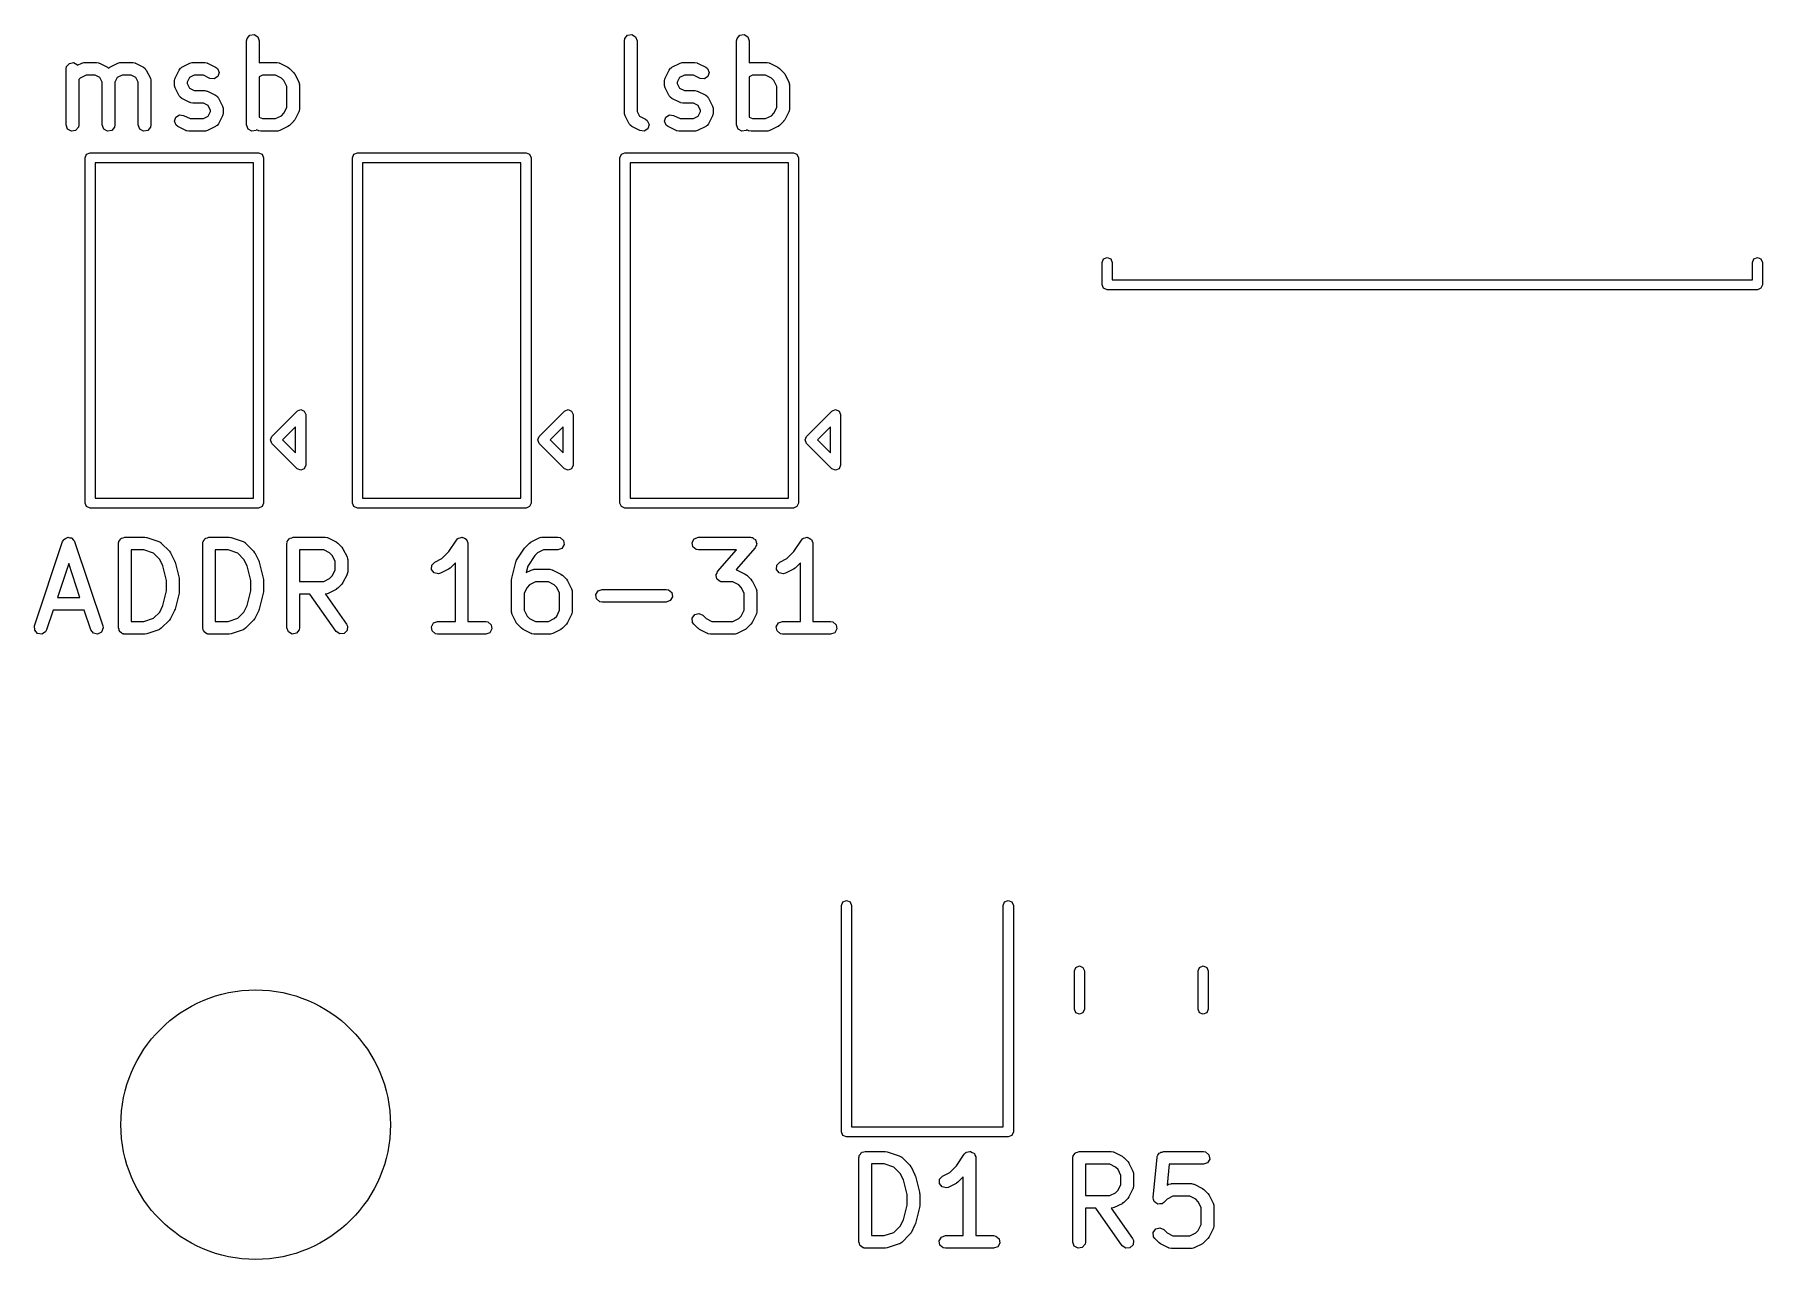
# Model space of a CAD drawing. Extents: x 123.1 to 171.8, y -132.4 to -71.4.
# Drawn here: x 123.11 to 143.62, y -132.41 to -117.87 of the extents above; entities that cross this region are included whole.
import ezdxf

# ---------------------------------------------------------------- set-up
doc = ezdxf.new("R2010")
doc.units = 0
doc.layers.add('BLACK', color=7, linetype='CONTINUOUS')

msp = doc.modelspace()

# ---------------------------------------------------------------- linework, layer by layer
at = {"layer": 'BLACK', "linetype": 'CONTINUOUS'}
for p, q in [((125.623, -117.943), (125.628, -117.918)), ((125.623, -118.943), (125.623, -117.943)), ((125.628, -117.918), (125.661, -117.878)), ((125.661, -117.878), (125.711, -117.87)), ((125.711, -117.87), (125.756, -117.895)), ((125.756, -117.895), (125.773, -117.943)), ((125.773, -117.943), (125.773, -118.206)), ((130.108, -117.943), (130.113, -117.918)), ((130.108, -118.801), (130.108, -117.943)), ((130.113, -117.918), (130.146, -117.878)), ((130.146, -117.878), (130.196, -117.87)), ((130.196, -117.87), (130.241, -117.895)), ((130.241, -117.895), (130.258, -117.943)), ((130.258, -117.943), (130.258, -118.783)), ((131.441, -117.943), (131.446, -117.918)), ((131.441, -118.943), (131.441, -117.943)), ((131.446, -117.918), (131.479, -117.878)), ((131.479, -117.878), (131.529, -117.87)), ((131.529, -117.87), (131.574, -117.895)), ((131.574, -117.895), (131.591, -117.943)), ((131.591, -117.943), (131.591, -118.206)), ((123.48, -118.277), (123.485, -118.251)), ((123.48, -118.943), (123.48, -118.277)), ((123.485, -118.251), (123.518, -118.212)), ((123.518, -118.212), (123.568, -118.203)), ((123.568, -118.203), (123.613, -118.229)), ((123.613, -118.229), (123.615, -118.234)), ((123.615, -118.234), (123.665, -118.21)), ((123.716, -118.352), (123.647, -118.386)), ((123.665, -118.21), (123.69, -118.202)), ((123.69, -118.202), (123.694, -118.203)), ((123.694, -118.203), (123.698, -118.202)), ((123.698, -118.202), (123.841, -118.202)), ((123.823, -118.352), (123.716, -118.352)), ((123.88, -118.38), (123.823, -118.352)), ((123.841, -118.202), (123.867, -118.206)), ((123.867, -118.206), (123.87, -118.209)), ((123.87, -118.209), (123.875, -118.21)), ((123.875, -118.21), (123.97, -118.257)), ((123.97, -118.257), (123.984, -118.268)), ((123.984, -118.268), (123.99, -118.265)), ((123.99, -118.265), (123.998, -118.257)), ((123.998, -118.257), (124.093, -118.21)), ((124.144, -118.352), (124.087, -118.38)), ((124.093, -118.21), (124.118, -118.202)), ((124.118, -118.202), (124.123, -118.203)), ((124.123, -118.203), (124.127, -118.202)), ((124.127, -118.202), (124.27, -118.202)), ((124.252, -118.352), (124.144, -118.352)), ((124.309, -118.38), (124.252, -118.352)), ((124.27, -118.202), (124.295, -118.206)), ((124.295, -118.206), (124.299, -118.209)), ((124.299, -118.209), (124.303, -118.21)), ((124.303, -118.21), (124.398, -118.257)), ((124.398, -118.257), (124.419, -118.273)), ((124.419, -118.273), (124.424, -118.283)), ((124.424, -118.283), (124.432, -118.291)), ((124.432, -118.291), (124.48, -118.386)), ((124.774, -118.386), (124.822, -118.291)), ((124.822, -118.291), (124.837, -118.27)), ((124.837, -118.27), (124.847, -118.265)), ((124.847, -118.265), (124.855, -118.257)), ((124.855, -118.257), (124.95, -118.21)), ((125.002, -118.352), (124.945, -118.38)), ((124.95, -118.21), (124.975, -118.202)), ((124.975, -118.202), (124.98, -118.203)), ((124.98, -118.203), (124.984, -118.202)), ((124.984, -118.202), (125.127, -118.202)), ((125.109, -118.352), (125.002, -118.352)), ((125.188, -118.391), (125.109, -118.352)), ((125.127, -118.202), (125.152, -118.206)), ((125.152, -118.206), (125.156, -118.209)), ((125.156, -118.209), (125.16, -118.21)), ((125.16, -118.21), (125.255, -118.257)), ((125.282, -118.369), (125.239, -118.397)), ((125.255, -118.257), (125.276, -118.273)), ((125.276, -118.273), (125.297, -118.32)), ((125.297, -118.32), (125.282, -118.369)), ((125.773, -118.206), (125.785, -118.202)), ((125.811, -118.352), (125.773, -118.371)), ((125.773, -118.371), (125.773, -118.849)), ((125.785, -118.202), (125.789, -118.203)), ((125.789, -118.203), (125.793, -118.202)), ((125.793, -118.202), (125.984, -118.202)), ((125.966, -118.352), (125.811, -118.352)), ((126.035, -118.386), (125.966, -118.352)), ((125.984, -118.202), (126.01, -118.206)), ((126.01, -118.206), (126.013, -118.209)), ((126.013, -118.209), (126.017, -118.21)), ((126.017, -118.21), (126.113, -118.257)), ((126.113, -118.257), (126.131, -118.271)), ((126.131, -118.271), (126.132, -118.271)), ((126.132, -118.271), (126.18, -118.319)), ((126.18, -118.319), (126.193, -118.337)), ((126.193, -118.337), (126.194, -118.338)), ((126.194, -118.338), (126.241, -118.434)), ((130.592, -118.386), (130.64, -118.291)), ((130.64, -118.291), (130.655, -118.27)), ((130.655, -118.27), (130.666, -118.265)), ((130.666, -118.265), (130.673, -118.257)), ((130.673, -118.257), (130.769, -118.21)), ((130.82, -118.352), (130.763, -118.38)), ((130.769, -118.21), (130.794, -118.202)), ((130.794, -118.202), (130.798, -118.203)), ((130.798, -118.203), (130.802, -118.202)), ((130.802, -118.202), (130.945, -118.202)), ((130.927, -118.352), (130.82, -118.352)), ((131.007, -118.391), (130.927, -118.352)), ((130.945, -118.202), (130.971, -118.206)), ((130.971, -118.206), (130.974, -118.209)), ((130.974, -118.209), (130.978, -118.21)), ((130.978, -118.21), (131.074, -118.257)), ((131.1, -118.369), (131.058, -118.397)), ((131.074, -118.257), (131.095, -118.273)), ((131.095, -118.273), (131.115, -118.32)), ((131.115, -118.32), (131.1, -118.369)), ((131.591, -118.206), (131.603, -118.202)), ((131.629, -118.352), (131.591, -118.371)), ((131.591, -118.371), (131.591, -118.849)), ((131.603, -118.202), (131.607, -118.203)), ((131.607, -118.203), (131.612, -118.202)), ((131.612, -118.202), (131.802, -118.202)), ((131.784, -118.352), (131.629, -118.352)), ((131.853, -118.386), (131.784, -118.352)), ((131.802, -118.202), (131.828, -118.206)), ((131.828, -118.206), (131.831, -118.209)), ((131.831, -118.209), (131.836, -118.21)), ((131.836, -118.21), (131.931, -118.257)), ((131.931, -118.257), (131.949, -118.271)), ((131.949, -118.271), (131.95, -118.271)), ((131.95, -118.271), (131.998, -118.319)), ((131.998, -118.319), (132.011, -118.337)), ((132.011, -118.337), (132.012, -118.338)), ((132.012, -118.338), (132.06, -118.434)), ((123.647, -118.386), (123.63, -118.403)), ((123.63, -118.403), (123.63, -118.943)), ((123.909, -118.437), (123.88, -118.38)), ((123.909, -118.943), (123.909, -118.437)), ((124.087, -118.38), (124.059, -118.437)), ((124.059, -118.437), (124.059, -118.943)), ((124.337, -118.437), (124.309, -118.38)), ((124.337, -118.943), (124.337, -118.437)), ((124.48, -118.386), (124.487, -118.411)), ((124.487, -118.411), (124.486, -118.415)), ((124.486, -118.415), (124.487, -118.42)), ((124.487, -118.42), (124.487, -118.943)), ((124.766, -118.42), (124.771, -118.394)), ((124.766, -118.467), (124.766, -118.42)), ((124.768, -118.471), (124.766, -118.467)), ((124.766, -118.476), (124.768, -118.471)), ((124.774, -118.501), (124.766, -118.476)), ((124.771, -118.394), (124.773, -118.39)), ((124.773, -118.39), (124.774, -118.386)), ((124.822, -118.596), (124.774, -118.501)), ((124.945, -118.38), (124.916, -118.437)), ((124.916, -118.437), (124.916, -118.449)), ((124.916, -118.449), (124.945, -118.507)), ((124.945, -118.507), (125.002, -118.535)), ((125.002, -118.535), (125.127, -118.535)), ((125.127, -118.535), (125.152, -118.54)), ((125.152, -118.54), (125.156, -118.542)), ((125.156, -118.542), (125.16, -118.543)), ((125.16, -118.543), (125.255, -118.591)), ((125.239, -118.397), (125.188, -118.391)), ((126.065, -118.416), (126.035, -118.386)), ((126.099, -118.485), (126.065, -118.416)), ((126.099, -118.735), (126.099, -118.485)), ((126.241, -118.434), (126.249, -118.459)), ((126.249, -118.459), (126.248, -118.463)), ((126.248, -118.463), (126.249, -118.467)), ((126.249, -118.467), (126.249, -118.753)), ((130.584, -118.42), (130.589, -118.394)), ((130.584, -118.467), (130.584, -118.42)), ((130.586, -118.471), (130.584, -118.467)), ((130.585, -118.476), (130.586, -118.471)), ((130.592, -118.501), (130.585, -118.476)), ((130.589, -118.394), (130.592, -118.39)), ((130.592, -118.39), (130.592, -118.386)), ((130.64, -118.596), (130.592, -118.501)), ((130.763, -118.38), (130.734, -118.437)), ((130.734, -118.437), (130.734, -118.449)), ((130.734, -118.449), (130.763, -118.507)), ((130.763, -118.507), (130.82, -118.535)), ((130.82, -118.535), (130.945, -118.535)), ((130.945, -118.535), (130.971, -118.54)), ((130.971, -118.54), (130.974, -118.542)), ((130.974, -118.542), (130.978, -118.543)), ((130.978, -118.543), (131.074, -118.591)), ((131.058, -118.397), (131.007, -118.391)), ((131.883, -118.416), (131.853, -118.386)), ((131.918, -118.485), (131.883, -118.416)), ((131.918, -118.735), (131.918, -118.485)), ((132.06, -118.434), (132.067, -118.459)), ((132.067, -118.459), (132.066, -118.463)), ((132.066, -118.463), (132.068, -118.467)), ((132.068, -118.467), (132.068, -118.753)), ((124.83, -118.604), (124.822, -118.596)), ((124.834, -118.614), (124.83, -118.604)), ((124.855, -118.63), (124.834, -118.614)), ((124.95, -118.677), (124.855, -118.63)), ((124.955, -118.678), (124.95, -118.677)), ((124.958, -118.681), (124.955, -118.678)), ((124.984, -118.685), (124.958, -118.681)), ((125.109, -118.685), (124.984, -118.685)), ((125.166, -118.714), (125.109, -118.685)), ((125.195, -118.771), (125.166, -118.714)), ((125.195, -118.783), (125.195, -118.771)), ((125.255, -118.591), (125.276, -118.606)), ((125.276, -118.606), (125.281, -118.616)), ((125.281, -118.616), (125.289, -118.624)), ((125.289, -118.624), (125.337, -118.719)), ((125.337, -118.719), (125.344, -118.744)), ((125.344, -118.744), (125.343, -118.749)), ((125.343, -118.749), (125.345, -118.753)), ((125.345, -118.753), (125.345, -118.801)), ((126.065, -118.804), (126.099, -118.735)), ((126.245, -118.779), (126.242, -118.782)), ((126.249, -118.753), (126.245, -118.779)), ((130.648, -118.604), (130.64, -118.596)), ((130.652, -118.614), (130.648, -118.604)), ((130.673, -118.63), (130.652, -118.614)), ((130.769, -118.677), (130.673, -118.63)), ((130.773, -118.678), (130.769, -118.677)), ((130.776, -118.681), (130.773, -118.678)), ((130.802, -118.685), (130.776, -118.681)), ((130.927, -118.685), (130.802, -118.685)), ((130.984, -118.714), (130.927, -118.685)), ((131.013, -118.771), (130.984, -118.714)), ((131.013, -118.783), (131.013, -118.771)), ((131.074, -118.591), (131.095, -118.606)), ((131.095, -118.606), (131.099, -118.616)), ((131.099, -118.616), (131.107, -118.624)), ((131.107, -118.624), (131.155, -118.719)), ((131.155, -118.719), (131.162, -118.744)), ((131.162, -118.744), (131.161, -118.749)), ((131.161, -118.749), (131.163, -118.753)), ((131.163, -118.753), (131.163, -118.801)), ((131.883, -118.804), (131.918, -118.735)), ((132.063, -118.779), (132.06, -118.782)), ((132.068, -118.753), (132.063, -118.779)), ((123.498, -118.992), (123.48, -118.943)), ((123.626, -118.969), (123.593, -119.008)), ((123.63, -118.943), (123.626, -118.969)), ((123.926, -118.992), (123.909, -118.943)), ((124.054, -118.969), (124.021, -119.008)), ((124.059, -118.943), (124.054, -118.969)), ((124.355, -118.992), (124.337, -118.943)), ((124.483, -118.969), (124.45, -119.008)), ((124.487, -118.943), (124.483, -118.969)), ((124.766, -118.9), (124.781, -118.851)), ((124.787, -118.947), (124.766, -118.9)), ((124.781, -118.851), (124.824, -118.823)), ((124.807, -118.963), (124.787, -118.947)), ((124.903, -119.01), (124.807, -118.963)), ((124.824, -118.823), (124.875, -118.829)), ((124.875, -118.829), (124.954, -118.868)), ((124.954, -118.868), (125.109, -118.868)), ((125.109, -118.868), (125.166, -118.84)), ((125.255, -118.963), (125.16, -119.01)), ((125.166, -118.84), (125.195, -118.783)), ((125.263, -118.955), (125.255, -118.963)), ((125.274, -118.95), (125.263, -118.955)), ((125.289, -118.929), (125.274, -118.95)), ((125.337, -118.834), (125.289, -118.929)), ((125.34, -118.826), (125.337, -118.83)), ((125.337, -118.83), (125.337, -118.834)), ((125.345, -118.801), (125.34, -118.826)), ((125.641, -118.992), (125.623, -118.943)), ((125.773, -118.849), (125.811, -118.868)), ((125.811, -118.868), (125.966, -118.868)), ((125.966, -118.868), (126.035, -118.834)), ((126.113, -118.963), (126.017, -119.01)), ((126.035, -118.834), (126.065, -118.804)), ((126.114, -118.962), (126.113, -118.963)), ((126.132, -118.949), (126.114, -118.962)), ((126.18, -118.901), (126.132, -118.949)), ((126.194, -118.882), (126.18, -118.9)), ((126.18, -118.9), (126.18, -118.901)), ((126.241, -118.786), (126.194, -118.882)), ((126.242, -118.782), (126.241, -118.786)), ((130.11, -118.805), (130.108, -118.801)), ((130.109, -118.809), (130.11, -118.805)), ((130.116, -118.834), (130.109, -118.809)), ((130.164, -118.929), (130.116, -118.834)), ((130.172, -118.937), (130.164, -118.929)), ((130.176, -118.947), (130.172, -118.937)), ((130.197, -118.963), (130.176, -118.947)), ((130.292, -119.01), (130.197, -118.963)), ((130.258, -118.783), (130.287, -118.84)), ((130.287, -118.84), (130.359, -118.876)), ((130.359, -118.876), (130.38, -118.892)), ((130.38, -118.892), (130.401, -118.939)), ((130.401, -118.939), (130.386, -118.988)), ((130.584, -118.9), (130.599, -118.851)), ((130.605, -118.947), (130.584, -118.9)), ((130.599, -118.851), (130.642, -118.823)), ((130.626, -118.963), (130.605, -118.947)), ((130.721, -119.01), (130.626, -118.963)), ((130.642, -118.823), (130.693, -118.829)), ((130.693, -118.829), (130.772, -118.868)), ((130.772, -118.868), (130.927, -118.868)), ((130.927, -118.868), (130.984, -118.84)), ((131.074, -118.963), (130.978, -119.01)), ((130.984, -118.84), (131.013, -118.783)), ((131.081, -118.955), (131.074, -118.963)), ((131.092, -118.95), (131.081, -118.955)), ((131.107, -118.929), (131.092, -118.95)), ((131.155, -118.834), (131.107, -118.929)), ((131.158, -118.826), (131.155, -118.83)), ((131.155, -118.83), (131.155, -118.834)), ((131.163, -118.801), (131.158, -118.826)), ((131.459, -118.992), (131.441, -118.943)), ((131.591, -118.849), (131.629, -118.868)), ((131.629, -118.868), (131.784, -118.868)), ((131.784, -118.868), (131.853, -118.834)), ((131.931, -118.963), (131.836, -119.01)), ((131.853, -118.834), (131.883, -118.804)), ((131.932, -118.962), (131.931, -118.963)), ((131.95, -118.949), (131.932, -118.962)), ((131.998, -118.901), (131.95, -118.949)), ((131.999, -118.9), (131.998, -118.901)), ((132.012, -118.882), (131.999, -118.9)), ((132.06, -118.786), (132.012, -118.882)), ((132.06, -118.782), (132.06, -118.786)), ((123.542, -119.017), (123.498, -118.992)), ((123.593, -119.008), (123.542, -119.017)), ((123.971, -119.017), (123.926, -118.992)), ((124.021, -119.008), (123.971, -119.017)), ((124.399, -119.017), (124.355, -118.992)), ((124.45, -119.008), (124.399, -119.017)), ((124.907, -119.011), (124.903, -119.01)), ((124.911, -119.014), (124.907, -119.011)), ((124.936, -119.018), (124.911, -119.014)), ((125.127, -119.018), (124.936, -119.018)), ((125.131, -119.017), (125.127, -119.018)), ((125.135, -119.018), (125.131, -119.017)), ((125.16, -119.01), (125.135, -119.018)), ((125.685, -119.017), (125.641, -118.992)), ((125.736, -119.008), (125.685, -119.017)), ((125.742, -119.001), (125.736, -119.008)), ((125.76, -119.01), (125.742, -119.001)), ((125.764, -119.011), (125.76, -119.01)), ((125.768, -119.014), (125.764, -119.011)), ((125.793, -119.018), (125.768, -119.014)), ((125.984, -119.018), (125.793, -119.018)), ((125.988, -119.017), (125.984, -119.018)), ((125.992, -119.018), (125.988, -119.017)), ((126.017, -119.01), (125.992, -119.018)), ((130.343, -119.016), (130.292, -119.01)), ((130.386, -118.988), (130.343, -119.016)), ((130.725, -119.011), (130.721, -119.01)), ((130.729, -119.014), (130.725, -119.011)), ((130.754, -119.018), (130.729, -119.014)), ((130.945, -119.018), (130.754, -119.018)), ((130.949, -119.017), (130.945, -119.018)), ((130.954, -119.018), (130.949, -119.017)), ((130.978, -119.01), (130.954, -119.018)), ((131.503, -119.017), (131.459, -118.992)), ((131.554, -119.008), (131.503, -119.017)), ((131.56, -119.001), (131.554, -119.008)), ((131.578, -119.01), (131.56, -119.001)), ((131.583, -119.011), (131.578, -119.01)), ((131.586, -119.014), (131.583, -119.011)), ((131.612, -119.018), (131.586, -119.014)), ((131.802, -119.018), (131.612, -119.018)), ((131.806, -119.017), (131.802, -119.018)), ((131.811, -119.018), (131.806, -119.017)), ((131.836, -119.01), (131.811, -119.018)), ((123.705, -119.332), (123.722, -119.29)), ((123.705, -123.432), (123.705, -119.332)), ((123.722, -119.29), (123.765, -119.272)), ((123.765, -119.272), (125.765, -119.272)), ((123.825, -119.392), (123.825, -123.372)), ((125.705, -119.392), (123.825, -119.392)), ((125.705, -123.372), (125.705, -119.392)), ((125.765, -119.272), (125.807, -119.29)), ((125.807, -119.29), (125.825, -119.332)), ((125.825, -119.332), (125.825, -123.432)), ((126.88, -119.332), (126.897, -119.29)), ((126.88, -123.432), (126.88, -119.332)), ((126.897, -119.29), (126.94, -119.272)), ((126.94, -119.272), (128.94, -119.272)), ((127, -119.392), (127, -123.372)), ((128.88, -119.392), (127, -119.392)), ((128.88, -123.372), (128.88, -119.392)), ((128.94, -119.272), (128.982, -119.29)), ((128.982, -119.29), (129, -119.332)), ((129, -119.332), (129, -123.432)), ((130.055, -119.332), (130.072, -119.29)), ((130.055, -123.432), (130.055, -119.332)), ((130.072, -119.29), (130.115, -119.272)), ((130.115, -119.272), (132.115, -119.272)), ((130.175, -119.392), (130.175, -123.372)), ((132.055, -119.392), (130.175, -119.392)), ((132.055, -123.372), (132.055, -119.392)), ((132.115, -119.272), (132.157, -119.29)), ((132.157, -119.29), (132.175, -119.332)), ((132.175, -119.332), (132.175, -123.432)), ((135.78, -120.575), (135.798, -120.533)), ((135.78, -120.84), (135.78, -120.575)), ((135.798, -120.533), (135.84, -120.515)), ((135.84, -120.515), (135.882, -120.533)), ((135.882, -120.533), (135.9, -120.575)), ((135.9, -120.575), (135.9, -120.78)), ((143.5, -120.575), (143.518, -120.533)), ((143.5, -120.78), (143.5, -120.575)), ((143.518, -120.533), (143.56, -120.515)), ((143.56, -120.515), (143.602, -120.533)), ((143.602, -120.533), (143.62, -120.575)), ((143.62, -120.575), (143.62, -120.84)), ((135.9, -120.78), (143.5, -120.78)), ((135.798, -120.882), (135.78, -120.84)), ((135.84, -120.9), (135.798, -120.882)), ((143.56, -120.9), (135.84, -120.9)), ((143.602, -120.882), (143.56, -120.9)), ((143.62, -120.84), (143.602, -120.882)), ((125.922, -122.64), (126.222, -122.34)), ((126.222, -122.34), (126.228, -122.337)), ((126.228, -122.337), (126.265, -122.322)), ((126.265, -122.322), (126.307, -122.34)), ((126.307, -122.34), (126.325, -122.382)), ((126.325, -122.382), (126.325, -122.982)), ((129.097, -122.64), (129.397, -122.34)), ((129.397, -122.34), (129.403, -122.337)), ((129.403, -122.337), (129.44, -122.322)), ((129.44, -122.322), (129.482, -122.34)), ((129.482, -122.34), (129.5, -122.382)), ((129.5, -122.382), (129.5, -122.982)), ((132.272, -122.64), (132.572, -122.34)), ((132.572, -122.34), (132.578, -122.337)), ((132.578, -122.337), (132.615, -122.322)), ((132.615, -122.322), (132.657, -122.34)), ((132.657, -122.34), (132.675, -122.382)), ((132.675, -122.382), (132.675, -122.982)), ((125.905, -122.682), (125.922, -122.64)), ((126.205, -122.527), (126.05, -122.682)), ((126.205, -122.837), (126.205, -122.527)), ((129.08, -122.682), (129.097, -122.64)), ((129.38, -122.527), (129.225, -122.682)), ((129.38, -122.837), (129.38, -122.527)), ((132.255, -122.682), (132.272, -122.64)), ((132.555, -122.527), (132.4, -122.682)), ((132.555, -122.837), (132.555, -122.527)), ((125.922, -122.724), (125.905, -122.682)), ((126.222, -123.024), (125.922, -122.724)), ((126.05, -122.682), (126.205, -122.837)), ((129.097, -122.724), (129.08, -122.682)), ((129.397, -123.024), (129.097, -122.724)), ((129.225, -122.682), (129.38, -122.837)), ((132.272, -122.724), (132.255, -122.682)), ((132.572, -123.024), (132.272, -122.724)), ((132.4, -122.682), (132.555, -122.837)), ((126.265, -123.042), (126.222, -123.024)), ((126.307, -123.024), (126.265, -123.042)), ((126.325, -122.982), (126.307, -123.024)), ((129.44, -123.042), (129.397, -123.024)), ((129.482, -123.024), (129.44, -123.042)), ((129.5, -122.982), (129.482, -123.024)), ((132.615, -123.042), (132.572, -123.024)), ((132.657, -123.024), (132.615, -123.042)), ((132.675, -122.982), (132.657, -123.024)), ((123.722, -123.474), (123.705, -123.432)), ((123.765, -123.492), (123.722, -123.474)), ((125.765, -123.492), (123.765, -123.492)), ((123.825, -123.372), (125.705, -123.372)), ((125.807, -123.474), (125.765, -123.492)), ((125.825, -123.432), (125.807, -123.474)), ((126.897, -123.474), (126.88, -123.432)), ((126.94, -123.492), (126.897, -123.474)), ((128.94, -123.492), (126.94, -123.492)), ((127, -123.372), (128.88, -123.372)), ((128.982, -123.474), (128.94, -123.492)), ((129, -123.432), (128.982, -123.474)), ((130.072, -123.474), (130.055, -123.432)), ((130.115, -123.492), (130.072, -123.474)), ((132.115, -123.492), (130.115, -123.492)), ((130.175, -123.372), (132.055, -123.372)), ((132.157, -123.474), (132.115, -123.492)), ((132.175, -123.432), (132.157, -123.474)), ((123.105, -124.889), (123.438, -123.889)), ((123.438, -123.889), (123.451, -123.866)), ((123.451, -123.866), (123.453, -123.865)), ((123.453, -123.865), (123.454, -123.863)), ((123.454, -123.863), (123.474, -123.851)), ((123.474, -123.851), (123.495, -123.839)), ((123.495, -123.839), (123.497, -123.839)), ((123.497, -123.839), (123.499, -123.838)), ((123.499, -123.838), (123.522, -123.843)), ((123.522, -123.843), (123.545, -123.846)), ((123.545, -123.846), (123.547, -123.848)), ((123.547, -123.848), (123.549, -123.848)), ((123.549, -123.848), (123.564, -123.867)), ((123.564, -123.867), (123.579, -123.885)), ((123.579, -123.885), (123.579, -123.887)), ((123.579, -123.887), (123.581, -123.889)), ((123.581, -123.889), (123.914, -124.889)), ((124.101, -123.912), (124.103, -123.903)), ((124.102, -123.899), (124.104, -123.896)), ((124.103, -123.903), (124.102, -123.899)), ((124.104, -123.896), (124.106, -123.887)), ((124.106, -123.887), (124.118, -123.872)), ((124.118, -123.872), (124.128, -123.855)), ((124.128, -123.855), (124.134, -123.853)), ((124.134, -123.853), (124.139, -123.847)), ((124.139, -123.847), (124.158, -123.844)), ((124.158, -123.844), (124.176, -123.837)), ((124.176, -123.837), (124.414, -123.837)), ((124.414, -123.837), (124.436, -123.841)), ((124.436, -123.841), (124.438, -123.841)), ((124.438, -123.841), (124.581, -123.889)), ((124.581, -123.889), (124.604, -123.901)), ((124.604, -123.901), (124.606, -123.905)), ((124.606, -123.905), (124.61, -123.907)), ((124.61, -123.907), (124.706, -124.002)), ((125.101, -123.912), (125.103, -123.903)), ((125.102, -123.899), (125.104, -123.896)), ((125.103, -123.903), (125.102, -123.899)), ((125.104, -123.896), (125.106, -123.887)), ((125.106, -123.887), (125.118, -123.872)), ((125.118, -123.872), (125.128, -123.855)), ((125.128, -123.855), (125.134, -123.853)), ((125.134, -123.853), (125.139, -123.847)), ((125.139, -123.847), (125.158, -123.844)), ((125.158, -123.844), (125.176, -123.837)), ((125.176, -123.837), (125.414, -123.837)), ((125.414, -123.837), (125.436, -123.841)), ((125.436, -123.841), (125.438, -123.841)), ((125.438, -123.841), (125.581, -123.889)), ((125.581, -123.889), (125.604, -123.901)), ((125.604, -123.901), (125.606, -123.905)), ((125.606, -123.905), (125.61, -123.907)), ((125.61, -123.907), (125.706, -124.002)), ((126.101, -123.912), (126.103, -123.903)), ((126.102, -123.899), (126.104, -123.896)), ((126.103, -123.903), (126.102, -123.899)), ((126.104, -123.896), (126.106, -123.887)), ((126.106, -123.887), (126.118, -123.872)), ((126.118, -123.872), (126.128, -123.855)), ((126.128, -123.855), (126.134, -123.853)), ((126.134, -123.853), (126.139, -123.847)), ((126.139, -123.847), (126.158, -123.844)), ((126.158, -123.844), (126.176, -123.837)), ((126.176, -123.837), (126.557, -123.837)), ((126.557, -123.837), (126.583, -123.842)), ((126.583, -123.842), (126.586, -123.845)), ((126.586, -123.845), (126.591, -123.845)), ((126.591, -123.845), (126.686, -123.893)), ((126.686, -123.893), (126.704, -123.906)), ((126.704, -123.906), (126.706, -123.907)), ((126.706, -123.907), (126.753, -123.955)), ((128.023, -124.007), (128.114, -123.871)), ((128.114, -123.871), (128.132, -123.852)), ((128.132, -123.852), (128.136, -123.851)), ((128.136, -123.851), (128.139, -123.847)), ((128.139, -123.847), (128.16, -123.844)), ((128.16, -123.844), (128.181, -123.838)), ((128.181, -123.838), (128.185, -123.839)), ((128.185, -123.839), (128.189, -123.839)), ((128.189, -123.839), (128.208, -123.849)), ((128.208, -123.849), (128.228, -123.858)), ((128.228, -123.858), (128.23, -123.862)), ((128.23, -123.862), (128.234, -123.864)), ((128.234, -123.864), (128.241, -123.885)), ((128.241, -123.885), (128.251, -123.904)), ((128.251, -123.904), (128.25, -123.908)), ((128.25, -123.908), (128.251, -123.912)), ((128.933, -123.955), (128.98, -123.907)), ((128.98, -123.907), (128.999, -123.894)), ((128.999, -123.894), (129, -123.893)), ((129, -123.893), (129.095, -123.845)), ((129.095, -123.845), (129.12, -123.838)), ((129.12, -123.838), (129.124, -123.839)), ((129.124, -123.839), (129.129, -123.837)), ((129.129, -123.837), (129.319, -123.837)), ((129.319, -123.837), (129.345, -123.842)), ((129.345, -123.842), (129.384, -123.875)), ((129.384, -123.875), (129.393, -123.925)), ((130.912, -123.899), (130.938, -123.855)), ((130.921, -123.95), (130.912, -123.899)), ((130.938, -123.855), (130.986, -123.837)), ((130.986, -123.837), (131.605, -123.837)), ((131.605, -123.837), (131.616, -123.839)), ((131.616, -123.839), (131.619, -123.839)), ((131.619, -123.839), (131.622, -123.84)), ((131.622, -123.84), (131.631, -123.842)), ((131.631, -123.842), (131.646, -123.855)), ((131.646, -123.855), (131.663, -123.865)), ((131.663, -123.865), (131.665, -123.871)), ((131.665, -123.871), (131.67, -123.875)), ((131.67, -123.875), (131.673, -123.895)), ((131.673, -123.895), (131.68, -123.914)), ((132.118, -124.007), (132.209, -123.871)), ((132.209, -123.871), (132.227, -123.852)), ((132.227, -123.852), (132.231, -123.851)), ((132.231, -123.851), (132.234, -123.847)), ((132.234, -123.847), (132.255, -123.844)), ((132.255, -123.844), (132.276, -123.838)), ((132.276, -123.838), (132.28, -123.839)), ((132.28, -123.839), (132.285, -123.839)), ((132.285, -123.839), (132.303, -123.849)), ((132.303, -123.849), (132.323, -123.858)), ((132.323, -123.858), (132.325, -123.862)), ((132.325, -123.862), (132.329, -123.864)), ((132.329, -123.864), (132.336, -123.885)), ((132.336, -123.885), (132.346, -123.904)), ((132.346, -123.904), (132.345, -123.908)), ((132.345, -123.908), (132.347, -123.912)), ((124.101, -124.912), (124.101, -123.912)), ((124.251, -123.987), (124.251, -124.837)), ((124.402, -123.987), (124.251, -123.987)), ((124.517, -124.026), (124.402, -123.987)), ((124.591, -124.1), (124.517, -124.026)), ((124.629, -124.177), (124.591, -124.1)), ((124.706, -124.002), (124.718, -124.021)), ((124.718, -124.021), (124.72, -124.022)), ((124.72, -124.022), (124.767, -124.117)), ((125.101, -124.912), (125.101, -123.912)), ((125.251, -123.987), (125.251, -124.837)), ((125.402, -123.987), (125.251, -123.987)), ((125.517, -124.026), (125.402, -123.987)), ((125.591, -124.1), (125.517, -124.026)), ((125.629, -124.177), (125.591, -124.1)), ((125.706, -124.002), (125.718, -124.021)), ((125.718, -124.021), (125.72, -124.022)), ((125.72, -124.022), (125.767, -124.117)), ((126.101, -124.912), (126.101, -123.912)), ((126.251, -123.987), (126.251, -124.361)), ((126.54, -123.987), (126.251, -123.987)), ((126.608, -124.022), (126.54, -123.987)), ((126.638, -124.052), (126.608, -124.022)), ((126.673, -124.121), (126.638, -124.052)), ((126.753, -123.955), (126.766, -123.973)), ((126.766, -123.973), (126.767, -123.974)), ((126.767, -123.974), (126.815, -124.069)), ((126.815, -124.069), (126.822, -124.094)), ((126.822, -124.094), (126.821, -124.099)), ((126.821, -124.099), (126.823, -124.103)), ((126.823, -124.103), (126.823, -124.246)), ((127.857, -124.131), (127.941, -124.089)), ((127.941, -124.089), (128.023, -124.007)), ((128.251, -123.912), (128.251, -124.837)), ((128.818, -124.132), (128.828, -124.109)), ((128.828, -124.109), (128.923, -123.966)), ((128.828, -124.109), (128.828, -124.109)), ((128.923, -123.966), (128.931, -123.958)), ((128.931, -123.958), (128.933, -123.955)), ((129.044, -124.055), (128.96, -124.181)), ((129.078, -124.022), (129.044, -124.055)), ((129.146, -123.987), (129.078, -124.022)), ((129.319, -123.987), (129.146, -123.987)), ((129.367, -123.97), (129.319, -123.987)), ((129.393, -123.925), (129.367, -123.97)), ((130.96, -123.983), (130.921, -123.95)), ((130.986, -123.987), (130.96, -123.983)), ((131.44, -123.987), (130.986, -123.987)), ((131.215, -124.244), (131.44, -123.987)), ((131.661, -123.962), (131.434, -124.222)), ((131.669, -123.943), (131.661, -123.962)), ((131.679, -123.925), (131.669, -123.943)), ((131.68, -123.914), (131.678, -123.92)), ((131.678, -123.92), (131.679, -123.925)), ((131.952, -124.131), (132.037, -124.089)), ((132.037, -124.089), (132.118, -124.007)), ((132.347, -123.912), (132.347, -124.837)), ((123.51, -124.15), (123.376, -124.552)), ((123.644, -124.552), (123.51, -124.15)), ((124.673, -124.35), (124.629, -124.177)), ((124.767, -124.117), (124.771, -124.129)), ((124.771, -124.129), (124.773, -124.132)), ((124.773, -124.132), (124.82, -124.323)), ((125.673, -124.35), (125.629, -124.177)), ((125.767, -124.117), (125.771, -124.129)), ((125.771, -124.129), (125.773, -124.132)), ((125.773, -124.132), (125.82, -124.323)), ((126.608, -124.327), (126.638, -124.297)), ((126.638, -124.297), (126.673, -124.228)), ((126.673, -124.228), (126.673, -124.121)), ((126.815, -124.279), (126.767, -124.374)), ((126.818, -124.271), (126.815, -124.275)), ((126.815, -124.275), (126.815, -124.279)), ((126.823, -124.246), (126.818, -124.271)), ((127.819, -124.219), (127.822, -124.168)), ((127.849, -124.261), (127.819, -124.219)), ((127.822, -124.168), (127.857, -124.131)), ((127.899, -124.273), (127.849, -124.261)), ((127.924, -124.265), (127.899, -124.273)), ((128.019, -124.218), (127.924, -124.265)), ((128.02, -124.216), (128.019, -124.218)), ((128.039, -124.204), (128.02, -124.216)), ((128.101, -124.141), (128.039, -124.204)), ((128.101, -124.837), (128.101, -124.141)), ((128.77, -124.323), (128.818, -124.132)), ((128.96, -124.181), (128.942, -124.255)), ((128.942, -124.255), (129, -124.226)), ((129, -124.226), (129.025, -124.219)), ((129.025, -124.219), (129.029, -124.22)), ((129.029, -124.22), (129.033, -124.218)), ((129.033, -124.218), (129.224, -124.218)), ((129.224, -124.218), (129.25, -124.223)), ((129.25, -124.223), (129.253, -124.226)), ((129.253, -124.226), (129.257, -124.226)), ((129.257, -124.226), (129.353, -124.274)), ((129.353, -124.274), (129.371, -124.287)), ((129.371, -124.287), (129.372, -124.288)), ((129.372, -124.288), (129.42, -124.336)), ((131.197, -124.292), (131.199, -124.286)), ((131.203, -124.311), (131.197, -124.292)), ((131.198, -124.28), (131.208, -124.263)), ((131.199, -124.286), (131.198, -124.28)), ((131.207, -124.331), (131.203, -124.311)), ((131.208, -124.263), (131.215, -124.244)), ((131.434, -124.222), (131.44, -124.223)), ((131.44, -124.223), (131.443, -124.226)), ((131.443, -124.226), (131.448, -124.226)), ((131.448, -124.226), (131.543, -124.274)), ((131.543, -124.274), (131.561, -124.287)), ((131.561, -124.287), (131.563, -124.288)), ((131.563, -124.288), (131.61, -124.336)), ((131.914, -124.219), (131.917, -124.168)), ((131.945, -124.261), (131.914, -124.219)), ((131.917, -124.168), (131.952, -124.131)), ((131.994, -124.273), (131.945, -124.261)), ((132.019, -124.265), (131.994, -124.273)), ((132.115, -124.218), (132.019, -124.265)), ((132.116, -124.216), (132.115, -124.218)), ((132.134, -124.204), (132.116, -124.216)), ((132.197, -124.141), (132.134, -124.204)), ((132.197, -124.837), (132.197, -124.141)), ((124.629, -124.648), (124.673, -124.475)), ((124.673, -124.475), (124.673, -124.35)), ((124.82, -124.502), (124.773, -124.692)), ((124.82, -124.323), (124.822, -124.338)), ((124.823, -124.484), (124.82, -124.499)), ((124.82, -124.499), (124.82, -124.502)), ((124.822, -124.338), (124.823, -124.341)), ((124.823, -124.341), (124.823, -124.484)), ((125.629, -124.648), (125.673, -124.475)), ((125.673, -124.475), (125.673, -124.35)), ((125.82, -124.502), (125.773, -124.692)), ((125.82, -124.323), (125.822, -124.338)), ((125.823, -124.484), (125.82, -124.499)), ((125.82, -124.499), (125.82, -124.502)), ((125.822, -124.338), (125.823, -124.341)), ((125.823, -124.341), (125.823, -124.484)), ((126.251, -124.361), (126.54, -124.361)), ((126.375, -124.511), (126.251, -124.511)), ((126.251, -124.511), (126.251, -124.912)), ((126.686, -124.955), (126.375, -124.511)), ((126.54, -124.361), (126.608, -124.327)), ((126.561, -124.51), (126.558, -124.511)), ((126.558, -124.511), (126.809, -124.869)), ((126.566, -124.511), (126.561, -124.51)), ((126.591, -124.503), (126.566, -124.511)), ((126.686, -124.456), (126.591, -124.503)), ((126.687, -124.454), (126.686, -124.456)), ((126.706, -124.442), (126.687, -124.454)), ((126.753, -124.394), (126.706, -124.442)), ((126.754, -124.393), (126.753, -124.394)), ((126.767, -124.374), (126.754, -124.393)), ((128.768, -124.341), (128.771, -124.326)), ((128.768, -124.722), (128.768, -124.341)), ((128.771, -124.326), (128.77, -124.323)), ((128.952, -124.433), (128.918, -124.502)), ((128.918, -124.502), (128.918, -124.704)), ((128.983, -124.403), (128.952, -124.433)), ((129.051, -124.368), (128.983, -124.403)), ((129.206, -124.368), (129.051, -124.368)), ((129.275, -124.403), (129.206, -124.368)), ((129.305, -124.433), (129.275, -124.403)), ((129.339, -124.502), (129.305, -124.433)), ((129.339, -124.704), (129.339, -124.502)), ((129.42, -124.336), (129.433, -124.354)), ((129.433, -124.354), (129.434, -124.355)), ((129.434, -124.355), (129.481, -124.45)), ((129.481, -124.45), (129.489, -124.475)), ((129.489, -124.475), (129.488, -124.48)), ((129.488, -124.48), (129.489, -124.484)), ((129.489, -124.484), (129.489, -124.722)), ((129.769, -124.518), (129.795, -124.474)), ((129.778, -124.569), (129.769, -124.518)), ((129.795, -124.474), (129.843, -124.456)), ((129.843, -124.456), (130.605, -124.456)), ((130.605, -124.456), (130.631, -124.461)), ((130.631, -124.461), (130.67, -124.494)), ((130.67, -124.494), (130.679, -124.544)), ((131.211, -124.335), (131.207, -124.331)), ((131.213, -124.34), (131.211, -124.335)), ((131.23, -124.351), (131.213, -124.34)), ((131.246, -124.364), (131.23, -124.351)), ((131.254, -124.365), (131.246, -124.364)), ((131.257, -124.367), (131.254, -124.365)), ((131.26, -124.366), (131.257, -124.367)), ((131.272, -124.368), (131.26, -124.366)), ((131.397, -124.368), (131.272, -124.368)), ((131.465, -124.403), (131.397, -124.368)), ((131.496, -124.433), (131.465, -124.403)), ((131.53, -124.502), (131.496, -124.433)), ((131.53, -124.704), (131.53, -124.502)), ((131.61, -124.336), (131.623, -124.354)), ((131.623, -124.354), (131.624, -124.355)), ((131.624, -124.355), (131.672, -124.45)), ((131.672, -124.45), (131.679, -124.475)), ((131.679, -124.475), (131.678, -124.48)), ((131.678, -124.48), (131.68, -124.484)), ((131.68, -124.484), (131.68, -124.722)), ((123.326, -124.702), (123.247, -124.936)), ((123.694, -124.702), (123.326, -124.702)), ((123.376, -124.552), (123.644, -124.552)), ((123.772, -124.936), (123.694, -124.702)), ((124.517, -124.799), (124.591, -124.725)), ((124.591, -124.725), (124.629, -124.648)), ((124.767, -124.708), (124.72, -124.803)), ((124.768, -124.704), (124.767, -124.708)), ((124.773, -124.692), (124.768, -124.704)), ((125.517, -124.799), (125.591, -124.725)), ((125.591, -124.725), (125.629, -124.648)), ((125.767, -124.708), (125.72, -124.803)), ((125.768, -124.704), (125.767, -124.708)), ((125.773, -124.692), (125.768, -124.704)), ((128.77, -124.726), (128.768, -124.722)), ((128.768, -124.73), (128.77, -124.726)), ((128.776, -124.755), (128.768, -124.73)), ((128.918, -124.704), (128.952, -124.773)), ((129.305, -124.773), (129.339, -124.704)), ((129.489, -124.722), (129.485, -124.748)), ((129.817, -124.602), (129.778, -124.569)), ((129.843, -124.606), (129.817, -124.602)), ((130.605, -124.606), (129.843, -124.606)), ((130.653, -124.589), (130.605, -124.606)), ((130.679, -124.544), (130.653, -124.589)), ((131.496, -124.773), (131.53, -124.704)), ((131.68, -124.722), (131.675, -124.748)), ((123.107, -124.94), (123.105, -124.889)), ((123.247, -124.936), (123.235, -124.959)), ((123.804, -124.976), (123.772, -124.936)), ((123.918, -124.914), (123.899, -124.962)), ((123.914, -124.889), (123.918, -124.914)), ((124.108, -124.931), (124.101, -124.912)), ((124.111, -124.95), (124.108, -124.931)), ((124.251, -124.837), (124.402, -124.837)), ((124.402, -124.837), (124.517, -124.799)), ((124.581, -124.936), (124.438, -124.984)), ((124.584, -124.933), (124.581, -124.936)), ((124.589, -124.933), (124.584, -124.933)), ((124.61, -124.918), (124.589, -124.933)), ((124.706, -124.823), (124.61, -124.918)), ((124.72, -124.803), (124.706, -124.821)), ((124.706, -124.821), (124.706, -124.823)), ((125.108, -124.931), (125.101, -124.912)), ((125.111, -124.95), (125.108, -124.931)), ((125.251, -124.837), (125.402, -124.837)), ((125.402, -124.837), (125.517, -124.799)), ((125.581, -124.936), (125.438, -124.984)), ((125.584, -124.933), (125.581, -124.936)), ((125.589, -124.933), (125.584, -124.933)), ((125.61, -124.918), (125.589, -124.933)), ((125.706, -124.823), (125.61, -124.918)), ((125.72, -124.803), (125.706, -124.821)), ((125.706, -124.821), (125.706, -124.823)), ((126.119, -124.961), (126.101, -124.912)), ((126.251, -124.912), (126.247, -124.938)), ((126.809, -124.869), (126.82, -124.893)), ((126.82, -124.893), (126.816, -124.944)), ((127.817, -124.899), (127.842, -124.855)), ((127.826, -124.95), (127.817, -124.899)), ((127.842, -124.855), (127.891, -124.837)), ((127.891, -124.837), (128.101, -124.837)), ((128.251, -124.837), (128.462, -124.837)), ((128.462, -124.837), (128.488, -124.842)), ((128.488, -124.842), (128.527, -124.875)), ((128.536, -124.925), (128.51, -124.97)), ((128.527, -124.875), (128.536, -124.925)), ((128.824, -124.851), (128.776, -124.755)), ((128.825, -124.852), (128.824, -124.851)), ((128.838, -124.87), (128.825, -124.852)), ((128.885, -124.918), (128.838, -124.87)), ((128.887, -124.918), (128.885, -124.918)), ((128.905, -124.932), (128.887, -124.918)), ((129, -124.979), (128.905, -124.932)), ((128.952, -124.773), (128.983, -124.803)), ((128.983, -124.803), (129.051, -124.837)), ((129.051, -124.837), (129.206, -124.837)), ((129.206, -124.837), (129.275, -124.803)), ((129.353, -124.932), (129.257, -124.979)), ((129.275, -124.803), (129.305, -124.773)), ((129.354, -124.931), (129.353, -124.932)), ((129.372, -124.918), (129.354, -124.931)), ((129.42, -124.87), (129.372, -124.918)), ((129.421, -124.869), (129.42, -124.87)), ((129.434, -124.851), (129.421, -124.869)), ((129.481, -124.755), (129.434, -124.851)), ((129.482, -124.751), (129.481, -124.755)), ((129.485, -124.748), (129.482, -124.751)), ((130.913, -124.798), (130.943, -124.756)), ((130.918, -124.849), (130.913, -124.798)), ((130.933, -124.87), (130.918, -124.849)), ((130.98, -124.918), (130.933, -124.87)), ((130.943, -124.756), (130.992, -124.742)), ((130.982, -124.918), (130.98, -124.918)), ((131, -124.932), (130.982, -124.918)), ((130.992, -124.742), (131.039, -124.764)), ((131.095, -124.979), (131, -124.932)), ((131.039, -124.764), (131.078, -124.803)), ((131.078, -124.803), (131.146, -124.837)), ((131.146, -124.837), (131.397, -124.837)), ((131.397, -124.837), (131.465, -124.803)), ((131.543, -124.932), (131.448, -124.979)), ((131.465, -124.803), (131.496, -124.773)), ((131.544, -124.931), (131.543, -124.932)), ((131.563, -124.918), (131.544, -124.931)), ((131.61, -124.87), (131.563, -124.918)), ((131.611, -124.869), (131.61, -124.87)), ((131.624, -124.851), (131.611, -124.869)), ((131.672, -124.755), (131.624, -124.851)), ((131.675, -124.748), (131.672, -124.751)), ((131.672, -124.751), (131.672, -124.755)), ((131.912, -124.899), (131.938, -124.855)), ((131.921, -124.95), (131.912, -124.899)), ((131.938, -124.855), (131.986, -124.837)), ((131.986, -124.837), (132.197, -124.837)), ((132.347, -124.837), (132.557, -124.837)), ((132.557, -124.837), (132.583, -124.842)), ((132.583, -124.842), (132.622, -124.875)), ((132.631, -124.925), (132.605, -124.97)), ((132.622, -124.875), (132.631, -124.925)), ((123.141, -124.978), (123.107, -124.94)), ((123.191, -124.986), (123.141, -124.978)), ((123.235, -124.959), (123.191, -124.986)), ((123.854, -124.987), (123.804, -124.976)), ((123.899, -124.962), (123.854, -124.987)), ((124.117, -124.954), (124.111, -124.95)), ((124.119, -124.961), (124.117, -124.954)), ((124.136, -124.97), (124.119, -124.961)), ((124.151, -124.983), (124.136, -124.97)), ((124.16, -124.985), (124.151, -124.983)), ((124.163, -124.986), (124.16, -124.985)), ((124.167, -124.986), (124.163, -124.986)), ((124.176, -124.987), (124.167, -124.986)), ((124.414, -124.987), (124.176, -124.987)), ((124.416, -124.987), (124.414, -124.987)), ((124.438, -124.984), (124.416, -124.987)), ((125.117, -124.954), (125.111, -124.95)), ((125.119, -124.961), (125.117, -124.954)), ((125.136, -124.97), (125.119, -124.961)), ((125.151, -124.983), (125.136, -124.97)), ((125.16, -124.985), (125.151, -124.983)), ((125.163, -124.986), (125.16, -124.985)), ((125.167, -124.986), (125.163, -124.986)), ((125.176, -124.987), (125.167, -124.986)), ((125.414, -124.987), (125.176, -124.987)), ((125.416, -124.987), (125.414, -124.987)), ((125.438, -124.984), (125.416, -124.987)), ((126.163, -124.986), (126.119, -124.961)), ((126.214, -124.977), (126.163, -124.986)), ((126.247, -124.938), (126.214, -124.977)), ((126.728, -124.985), (126.686, -124.955)), ((126.779, -124.98), (126.728, -124.985)), ((126.816, -124.944), (126.779, -124.98)), ((127.865, -124.983), (127.826, -124.95)), ((127.891, -124.987), (127.865, -124.983)), ((128.462, -124.987), (127.891, -124.987)), ((128.51, -124.97), (128.462, -124.987)), ((129.004, -124.98), (129, -124.979)), ((129.008, -124.983), (129.004, -124.98)), ((129.033, -124.987), (129.008, -124.983)), ((129.224, -124.987), (129.033, -124.987)), ((129.228, -124.986), (129.224, -124.987)), ((129.232, -124.987), (129.228, -124.986)), ((129.257, -124.979), (129.232, -124.987)), ((131.1, -124.98), (131.095, -124.979)), ((131.103, -124.983), (131.1, -124.98)), ((131.129, -124.987), (131.103, -124.983)), ((131.414, -124.987), (131.129, -124.987)), ((131.419, -124.986), (131.414, -124.987)), ((131.423, -124.987), (131.419, -124.986)), ((131.448, -124.979), (131.423, -124.987)), ((131.96, -124.983), (131.921, -124.95)), ((131.986, -124.987), (131.96, -124.983)), ((132.557, -124.987), (131.986, -124.987)), ((132.605, -124.97), (132.557, -124.987)), ((132.686, -128.21), (132.703, -128.167)), ((132.686, -130.895), (132.686, -128.21)), ((132.703, -128.167), (132.746, -128.15)), ((132.746, -128.15), (132.788, -128.167)), ((132.788, -128.167), (132.806, -128.21)), ((132.806, -128.21), (132.806, -130.835)), ((134.606, -128.21), (134.623, -128.167)), ((134.606, -130.835), (134.606, -128.21)), ((134.623, -128.167), (134.666, -128.15)), ((134.666, -128.15), (134.708, -128.167)), ((134.708, -128.167), (134.726, -128.21)), ((134.726, -128.21), (134.726, -130.895)), ((135.451, -128.985), (135.468, -128.943)), ((135.451, -129.439), (135.451, -128.985)), ((135.468, -128.943), (135.511, -128.925)), ((135.511, -128.925), (135.553, -128.943)), ((135.553, -128.943), (135.571, -128.985)), ((135.571, -128.985), (135.571, -129.439)), ((136.921, -128.985), (136.938, -128.943)), ((136.921, -129.439), (136.921, -128.985)), ((136.938, -128.943), (136.981, -128.925)), ((136.981, -128.925), (137.023, -128.943)), ((137.023, -128.943), (137.041, -128.985)), ((137.041, -128.985), (137.041, -129.439)), ((135.468, -129.482), (135.451, -129.439)), ((135.571, -129.439), (135.553, -129.482)), ((136.938, -129.482), (136.921, -129.439)), ((137.041, -129.439), (137.023, -129.482)), ((135.511, -129.499), (135.468, -129.482)), ((135.553, -129.482), (135.511, -129.499)), ((136.981, -129.499), (136.938, -129.482)), ((137.023, -129.482), (136.981, -129.499)), ((132.806, -130.835), (134.606, -130.835)), ((132.703, -130.937), (132.686, -130.895)), ((132.746, -130.955), (132.703, -130.937)), ((134.666, -130.955), (132.746, -130.955)), ((134.708, -130.937), (134.666, -130.955)), ((134.726, -130.895), (134.708, -130.937)), ((132.893, -131.202), (132.894, -131.192)), ((132.893, -132.202), (132.893, -131.202)), ((132.894, -131.189), (132.895, -131.186)), ((132.894, -131.192), (132.894, -131.189)), ((132.895, -131.186), (132.897, -131.177)), ((132.897, -131.177), (132.91, -131.162)), ((132.91, -131.162), (132.919, -131.145)), ((132.919, -131.145), (132.926, -131.142)), ((132.926, -131.142), (132.93, -131.137)), ((132.93, -131.137), (132.949, -131.134)), ((132.949, -131.134), (132.968, -131.127)), ((132.968, -131.127), (133.206, -131.127)), ((133.043, -131.277), (133.043, -132.127)), ((133.193, -131.277), (133.043, -131.277)), ((133.308, -131.315), (133.193, -131.277)), ((133.206, -131.127), (133.228, -131.131)), ((133.228, -131.131), (133.229, -131.131)), ((133.229, -131.131), (133.372, -131.179)), ((133.372, -131.179), (133.395, -131.191)), ((133.395, -131.191), (133.397, -131.195)), ((133.397, -131.195), (133.401, -131.197)), ((133.401, -131.197), (133.497, -131.292)), ((133.497, -131.292), (133.51, -131.31)), ((134.052, -131.297), (134.143, -131.161)), ((134.143, -131.161), (134.161, -131.142)), ((134.161, -131.142), (134.165, -131.141)), ((134.165, -131.141), (134.168, -131.137)), ((134.168, -131.137), (134.19, -131.133)), ((134.19, -131.133), (134.21, -131.127)), ((134.21, -131.127), (134.214, -131.129)), ((134.214, -131.129), (134.219, -131.128)), ((134.219, -131.128), (134.237, -131.139)), ((134.237, -131.139), (134.257, -131.148)), ((134.257, -131.148), (134.259, -131.152)), ((134.259, -131.152), (134.263, -131.154)), ((134.263, -131.154), (134.27, -131.174)), ((134.27, -131.174), (134.28, -131.194)), ((134.28, -131.194), (134.279, -131.198)), ((134.279, -131.198), (134.281, -131.202)), ((134.281, -131.202), (134.281, -132.127)), ((135.433, -131.204), (135.434, -131.195)), ((135.433, -132.204), (135.433, -131.204)), ((135.434, -131.191), (135.435, -131.189)), ((135.434, -131.195), (135.434, -131.191)), ((135.435, -131.189), (135.437, -131.179)), ((135.437, -131.179), (135.45, -131.164)), ((135.45, -131.164), (135.459, -131.147)), ((135.459, -131.147), (135.466, -131.145)), ((135.466, -131.145), (135.47, -131.14)), ((135.47, -131.14), (135.489, -131.136)), ((135.489, -131.136), (135.508, -131.129)), ((135.508, -131.129), (135.888, -131.129)), ((135.583, -131.279), (135.583, -131.653)), ((135.871, -131.279), (135.583, -131.279)), ((135.939, -131.314), (135.871, -131.279)), ((135.888, -131.129), (135.914, -131.134)), ((135.914, -131.134), (135.918, -131.137)), ((135.918, -131.137), (135.922, -131.137)), ((135.922, -131.137), (136.017, -131.185)), ((136.017, -131.185), (136.035, -131.198)), ((136.035, -131.198), (136.037, -131.199)), ((136.037, -131.199), (136.084, -131.247)), ((136.084, -131.247), (136.097, -131.265)), ((136.097, -131.265), (136.098, -131.266)), ((136.098, -131.266), (136.146, -131.361)), ((136.385, -131.673), (136.433, -131.197)), ((136.433, -131.197), (136.434, -131.193)), ((136.434, -131.191), (136.435, -131.189)), ((136.434, -131.193), (136.434, -131.191)), ((136.435, -131.189), (136.44, -131.172)), ((136.44, -131.172), (136.451, -131.161)), ((136.451, -131.161), (136.459, -131.147)), ((136.459, -131.147), (136.469, -131.143)), ((136.469, -131.143), (136.477, -131.136)), ((136.477, -131.136), (136.493, -131.135)), ((136.493, -131.135), (136.508, -131.129)), ((136.508, -131.129), (136.984, -131.129)), ((136.575, -131.279), (136.551, -131.528)), ((136.984, -131.279), (136.575, -131.279)), ((136.984, -131.129), (137.009, -131.134)), ((137.032, -131.262), (136.984, -131.279)), ((137.009, -131.134), (137.049, -131.167)), ((137.058, -131.218), (137.032, -131.262)), ((137.049, -131.167), (137.058, -131.218)), ((133.382, -131.389), (133.308, -131.315)), ((133.421, -131.466), (133.382, -131.389)), ((133.464, -131.64), (133.421, -131.466)), ((133.51, -131.31), (133.511, -131.311)), ((133.511, -131.311), (133.558, -131.407)), ((133.558, -131.407), (133.562, -131.419)), ((133.562, -131.419), (133.564, -131.422)), ((133.564, -131.422), (133.612, -131.613)), ((133.848, -131.509), (133.851, -131.458)), ((133.851, -131.458), (133.886, -131.421)), ((133.886, -131.421), (133.971, -131.379)), ((133.971, -131.379), (134.052, -131.297)), ((134.068, -131.493), (134.05, -131.506)), ((134.131, -131.431), (134.068, -131.493)), ((134.131, -132.127), (134.131, -131.431)), ((135.97, -131.344), (135.939, -131.314)), ((136.004, -131.413), (135.97, -131.344)), ((136.004, -131.52), (136.004, -131.413)), ((136.146, -131.361), (136.153, -131.386)), ((136.153, -131.386), (136.152, -131.391)), ((136.152, -131.391), (136.154, -131.395)), ((136.154, -131.395), (136.154, -131.538)), ((133.464, -131.764), (133.464, -131.64)), ((133.612, -131.613), (133.613, -131.627)), ((133.613, -131.627), (133.614, -131.631)), ((133.614, -131.631), (133.614, -131.774)), ((133.879, -131.55), (133.848, -131.509)), ((133.928, -131.562), (133.879, -131.55)), ((133.953, -131.555), (133.928, -131.562)), ((134.049, -131.507), (133.953, -131.555)), ((134.05, -131.506), (134.049, -131.507)), ((135.583, -131.653), (135.871, -131.653)), ((135.871, -131.653), (135.939, -131.619)), ((135.939, -131.619), (135.97, -131.589)), ((135.97, -131.589), (136.004, -131.52)), ((136.084, -131.686), (136.037, -131.734)), ((136.085, -131.685), (136.084, -131.686)), ((136.098, -131.667), (136.085, -131.685)), ((136.146, -131.571), (136.098, -131.667)), ((136.147, -131.567), (136.146, -131.571)), ((136.149, -131.563), (136.147, -131.567)), ((136.154, -131.538), (136.149, -131.563)), ((136.385, -131.674), (136.385, -131.673)), ((136.392, -131.698), (136.385, -131.674)), ((136.385, -131.674), (136.385, -131.674)), ((136.398, -131.723), (136.392, -131.698)), ((136.552, -131.695), (136.513, -131.734)), ((136.551, -131.528), (136.569, -131.518)), ((136.62, -131.66), (136.552, -131.695)), ((136.569, -131.518), (136.594, -131.511)), ((136.594, -131.511), (136.599, -131.512)), ((136.599, -131.512), (136.603, -131.51)), ((136.603, -131.51), (136.841, -131.51)), ((136.823, -131.66), (136.62, -131.66)), ((136.892, -131.695), (136.823, -131.66)), ((136.841, -131.51), (136.866, -131.515)), ((136.866, -131.515), (136.87, -131.518)), ((136.87, -131.518), (136.874, -131.518)), ((136.874, -131.518), (136.97, -131.566)), ((136.922, -131.725), (136.892, -131.695)), ((136.97, -131.566), (136.988, -131.579)), ((136.988, -131.579), (136.989, -131.58)), ((136.989, -131.58), (137.037, -131.628)), ((137.037, -131.628), (137.05, -131.646)), ((137.05, -131.646), (137.051, -131.647)), ((137.051, -131.647), (137.098, -131.742)), ((133.421, -131.938), (133.464, -131.764)), ((133.612, -131.792), (133.564, -131.982)), ((133.614, -131.774), (133.611, -131.788)), ((133.611, -131.788), (133.612, -131.792)), ((135.707, -131.803), (135.583, -131.803)), ((135.583, -131.803), (135.583, -132.204)), ((136.017, -132.247), (135.707, -131.803)), ((135.893, -131.802), (135.889, -131.803)), ((135.889, -131.803), (136.14, -132.161)), ((135.897, -131.803), (135.893, -131.802)), ((135.922, -131.795), (135.897, -131.803)), ((136.017, -131.748), (135.922, -131.795)), ((136.018, -131.747), (136.017, -131.748)), ((136.037, -131.734), (136.018, -131.747)), ((136.398, -131.724), (136.398, -131.723)), ((136.398, -131.723), (136.398, -131.723)), ((136.419, -131.738), (136.398, -131.724)), ((136.44, -131.753), (136.419, -131.738)), ((136.466, -131.751), (136.44, -131.753)), ((136.44, -131.753), (136.44, -131.753)), ((136.44, -131.753), (136.44, -131.753)), ((136.491, -131.749), (136.466, -131.751)), ((136.492, -131.749), (136.491, -131.749)), ((136.491, -131.749), (136.491, -131.749)), ((136.513, -131.734), (136.492, -131.749)), ((136.956, -131.794), (136.922, -131.725)), ((136.956, -131.996), (136.956, -131.794)), ((137.098, -131.742), (137.106, -131.767)), ((137.106, -131.767), (137.105, -131.772)), ((137.105, -131.772), (137.106, -131.776)), ((137.106, -131.776), (137.106, -132.014)), ((133.193, -132.127), (133.308, -132.089)), ((133.308, -132.089), (133.382, -132.015)), ((133.382, -132.015), (133.421, -131.938)), ((133.497, -132.112), (133.401, -132.208)), ((133.511, -132.093), (133.497, -132.111)), ((133.497, -132.111), (133.497, -132.112)), ((133.558, -131.998), (133.511, -132.093)), ((133.559, -131.994), (133.558, -131.998)), ((133.564, -131.982), (133.559, -131.994)), ((136.387, -132.09), (136.417, -132.048)), ((136.392, -132.141), (136.387, -132.09)), ((136.417, -132.048), (136.466, -132.035)), ((136.466, -132.035), (136.513, -132.056)), ((136.513, -132.056), (136.552, -132.095)), ((136.552, -132.095), (136.62, -132.129)), ((136.823, -132.129), (136.892, -132.095)), ((136.892, -132.095), (136.922, -132.065)), ((136.922, -132.065), (136.956, -131.996)), ((137.098, -132.048), (137.051, -132.143)), ((137.099, -132.043), (137.098, -132.048)), ((137.102, -132.04), (137.099, -132.043)), ((137.106, -132.014), (137.102, -132.04)), ((132.899, -132.22), (132.893, -132.202)), ((132.903, -132.24), (132.899, -132.22)), ((132.908, -132.244), (132.903, -132.24)), ((132.91, -132.25), (132.908, -132.244)), ((132.927, -132.26), (132.91, -132.25)), ((132.942, -132.273), (132.927, -132.26)), ((132.952, -132.274), (132.942, -132.273)), ((132.954, -132.276), (132.952, -132.274)), ((132.958, -132.275), (132.954, -132.276)), ((132.968, -132.277), (132.958, -132.275)), ((133.206, -132.277), (132.968, -132.277)), ((133.043, -132.127), (133.193, -132.127)), ((133.207, -132.277), (133.206, -132.277)), ((133.229, -132.273), (133.207, -132.277)), ((133.372, -132.226), (133.229, -132.273)), ((133.376, -132.223), (133.372, -132.226)), ((133.38, -132.223), (133.376, -132.223)), ((133.401, -132.208), (133.38, -132.223)), ((133.846, -132.189), (133.872, -132.145)), ((133.855, -132.24), (133.846, -132.189)), ((133.894, -132.273), (133.855, -132.24)), ((133.872, -132.145), (133.92, -132.127)), ((133.92, -132.277), (133.894, -132.273)), ((133.92, -132.127), (134.131, -132.127)), ((134.491, -132.277), (133.92, -132.277)), ((134.281, -132.127), (134.491, -132.127)), ((134.491, -132.127), (134.517, -132.132)), ((134.54, -132.26), (134.491, -132.277)), ((134.517, -132.132), (134.556, -132.165)), ((134.565, -132.215), (134.54, -132.26)), ((134.556, -132.165), (134.565, -132.215)), ((135.45, -132.253), (135.433, -132.204)), ((135.494, -132.278), (135.45, -132.253)), ((135.545, -132.269), (135.494, -132.278)), ((135.578, -132.23), (135.545, -132.269)), ((135.583, -132.204), (135.578, -132.23)), ((136.06, -132.277), (136.017, -132.247)), ((136.111, -132.272), (136.06, -132.277)), ((136.147, -132.236), (136.111, -132.272)), ((136.14, -132.161), (136.151, -132.185)), ((136.151, -132.185), (136.147, -132.236)), ((136.407, -132.162), (136.392, -132.141)), ((136.454, -132.21), (136.407, -132.162)), ((136.456, -132.211), (136.454, -132.21)), ((136.474, -132.224), (136.456, -132.211)), ((136.569, -132.272), (136.474, -132.224)), ((136.574, -132.272), (136.569, -132.272)), ((136.577, -132.275), (136.574, -132.272)), ((136.603, -132.279), (136.577, -132.275)), ((136.841, -132.279), (136.603, -132.279)), ((136.62, -132.129), (136.823, -132.129)), ((136.845, -132.278), (136.841, -132.279)), ((136.849, -132.279), (136.845, -132.278)), ((136.874, -132.272), (136.849, -132.279)), ((136.97, -132.224), (136.874, -132.272)), ((136.971, -132.223), (136.97, -132.224)), ((136.989, -132.21), (136.971, -132.223)), ((137.037, -132.162), (136.989, -132.21)), ((137.051, -132.143), (137.037, -132.161)), ((137.037, -132.161), (137.037, -132.162))]:
    msp.add_line(p, q, dxfattribs=at)
at = {"layer": 'BLACK'}
msp.add_circle((125.73, -130.81), 1.6, dxfattribs=at)

doc.saveas('drawing.dxf')
